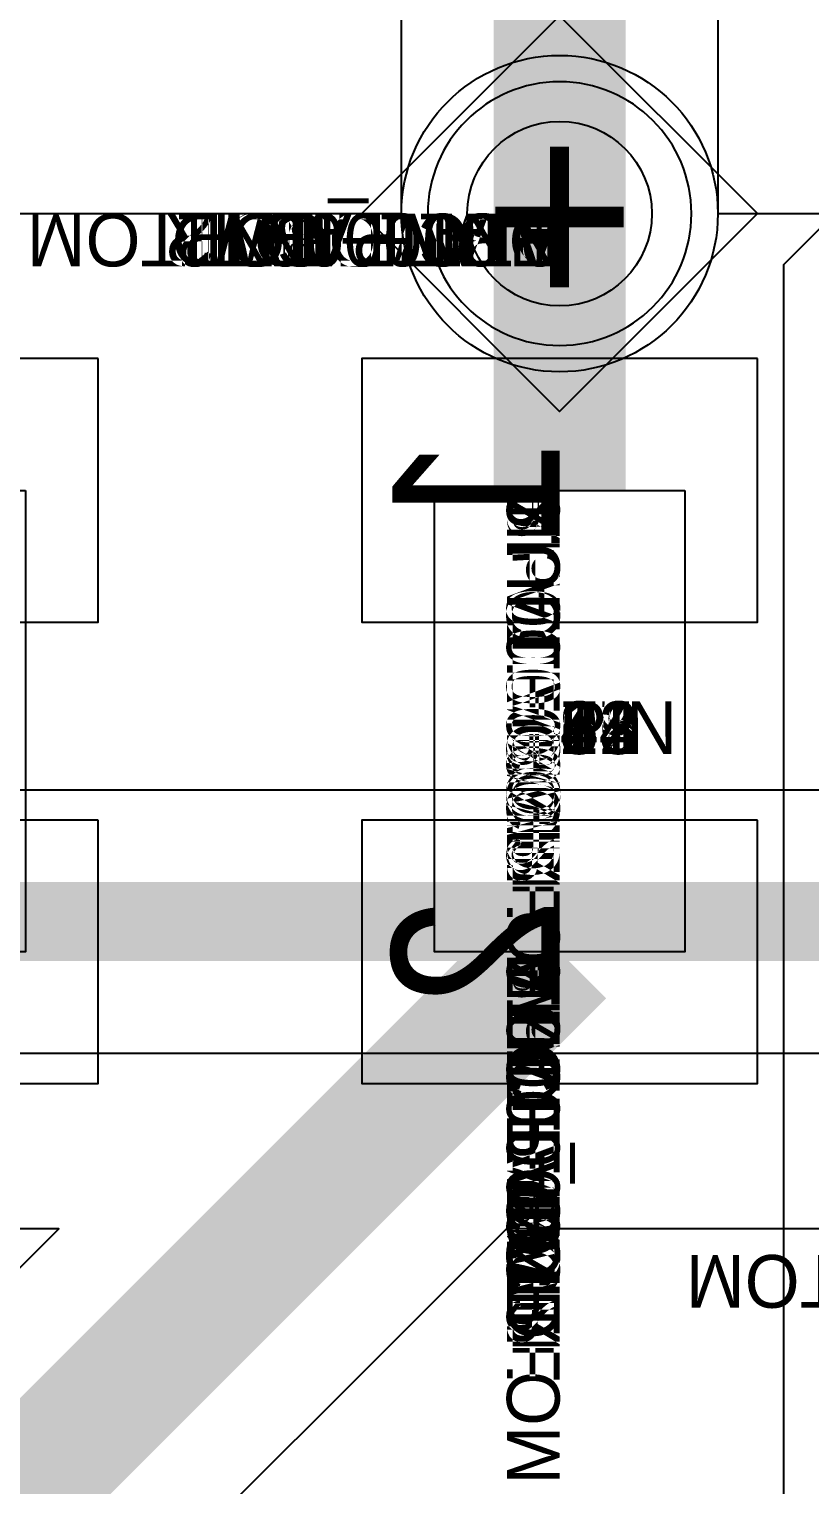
# Model space of a CAD drawing. Extents: x 0 to 323, y 0 to 320.
# Drawn here: x 121.5 to 124.46, y 187.83 to 193.36 of the extents above; entities that cross this region are included whole.
import ezdxf
from ezdxf.enums import TextEntityAlignment as Align

# ---------------------------------------------------------------- set-up
doc = ezdxf.new("R2010")
doc.units = 0
doc.header["$MEASUREMENT"] = 0
doc.layers.get('0').update_dxf_attribs({"linetype": 'CONTINUOUS'})
for name, color, linetype in [('CDN_FIGURES', 7, 'CONTINUOUS'), ('ETCH_BOTTOM', 7, 'CONTINUOUS'), ('ETCH_GND', 3, 'CONTINUOUS'), ('ETCH_INT1', 4, 'CONTINUOUS'), ('ETCH_INT2', 5, 'CONTINUOUS'), ('ETCH_PWR', 6, 'CONTINUOUS'), ('ETCH_TOP', 2, 'CONTINUOUS'), ('MANUFACTURING_NCLEGEND-1-6', 8, 'CONTINUOUS'), ('PACKAGE_GEOMETRY_ASSEMBLY_TOP', 11, 'CONTINUOUS'), ('PACKAGE_GEOMETRY_PIN_NUMBER', 9, 'CONTINUOUS')]:
    doc.layers.add(name, color=color, linetype=linetype)

# ---------------------------------------------------------------- blocks, each defined once
blk = doc.blocks.new('PAD_INFO')
for tag in ['SHAPE_TYPE', 'PAD_HEIGHT', 'PAD_LAYER', 'PAD_TYPE', 'PAD_WIDTH']:
    blk.add_attdef(tag, (0, 0), '', height=0.2)
at = {"flags": 2}
blk.add_attdef('CDN_TYPE', (0, 0), '', height=0.2, dxfattribs=at)
blk = doc.blocks.new('DRILL_INFO')
at = {"flags": 2}
blk.add_attdef('CDN_TYPE', (0, 0), '', height=0.2, dxfattribs=at)
for tag in ['FSHAPE', 'FCHAR', 'DRILL_HEIGHT', 'DIAMETER', 'PLATED', 'DRILL_WIDTH']:
    blk.add_attdef(tag, (0, 0), '', height=0.2)
blk = doc.blocks.new('VIA0700X0300')
at = {"layer": 'ETCH_BOTTOM'}
blk.add_circle((0, 0), 0.35, dxfattribs=at)
at = {"layer": 'ETCH_GND'}
blk.add_circle((0, 0), 0.35, dxfattribs=at)
at = {"layer": 'ETCH_INT1'}
blk.add_circle((0, 0), 0.35, dxfattribs=at)
at = {"layer": 'ETCH_INT2'}
blk.add_circle((0, 0), 0.35, dxfattribs=at)
at = {"layer": 'ETCH_PWR'}
blk.add_circle((0, 0), 0.35, dxfattribs=at)
at = {"layer": 'ETCH_TOP'}
blk.add_circle((0, 0), 0.35, dxfattribs=at)
ref = blk.add_blockref('PAD_INFO', (0, 0))
ref.add_attrib('PAD_LAYER', 'ETCH_TOP', (0, 0), dxfattribs={"height": 0.2})
ref.add_attrib('SHAPE_TYPE', 'NULL', (0, 0), dxfattribs={"height": 0.2})
ref.add_attrib('PAD_TYPE', 'ANTIPAD', (0, 0), dxfattribs={"height": 0.2})
ref.add_attrib('PAD_WIDTH', '0.000000', (0, 0), dxfattribs={"height": 0.2})
ref.add_attrib('PAD_HEIGHT', '0.000000', (0, 0), dxfattribs={"height": 0.2})
ref = blk.add_blockref('PAD_INFO', (0, 0))
ref.add_attrib('PAD_LAYER', 'ETCH_GND', (0, 0), dxfattribs={"height": 0.2})
ref.add_attrib('SHAPE_TYPE', 'NULL', (0, 0), dxfattribs={"height": 0.2})
ref.add_attrib('PAD_TYPE', 'ANTIPAD', (0, 0), dxfattribs={"height": 0.2})
ref.add_attrib('PAD_WIDTH', '0.000000', (0, 0), dxfattribs={"height": 0.2})
ref.add_attrib('PAD_HEIGHT', '0.000000', (0, 0), dxfattribs={"height": 0.2})
ref = blk.add_blockref('PAD_INFO', (0, 0))
ref.add_attrib('PAD_LAYER', 'ETCH_INT1', (0, 0), dxfattribs={"height": 0.2})
ref.add_attrib('SHAPE_TYPE', 'NULL', (0, 0), dxfattribs={"height": 0.2})
ref.add_attrib('PAD_TYPE', 'ANTIPAD', (0, 0), dxfattribs={"height": 0.2})
ref.add_attrib('PAD_WIDTH', '0.000000', (0, 0), dxfattribs={"height": 0.2})
ref.add_attrib('PAD_HEIGHT', '0.000000', (0, 0), dxfattribs={"height": 0.2})
ref = blk.add_blockref('PAD_INFO', (0, 0))
ref.add_attrib('PAD_LAYER', 'ETCH_INT2', (0, 0), dxfattribs={"height": 0.2})
ref.add_attrib('SHAPE_TYPE', 'NULL', (0, 0), dxfattribs={"height": 0.2})
ref.add_attrib('PAD_TYPE', 'ANTIPAD', (0, 0), dxfattribs={"height": 0.2})
ref.add_attrib('PAD_WIDTH', '0.000000', (0, 0), dxfattribs={"height": 0.2})
ref.add_attrib('PAD_HEIGHT', '0.000000', (0, 0), dxfattribs={"height": 0.2})
ref = blk.add_blockref('PAD_INFO', (0, 0))
ref.add_attrib('PAD_LAYER', 'ETCH_PWR', (0, 0), dxfattribs={"height": 0.2})
ref.add_attrib('SHAPE_TYPE', 'NULL', (0, 0), dxfattribs={"height": 0.2})
ref.add_attrib('PAD_TYPE', 'ANTIPAD', (0, 0), dxfattribs={"height": 0.2})
ref.add_attrib('PAD_WIDTH', '0.000000', (0, 0), dxfattribs={"height": 0.2})
ref.add_attrib('PAD_HEIGHT', '0.000000', (0, 0), dxfattribs={"height": 0.2})
ref = blk.add_blockref('PAD_INFO', (0, 0))
ref.add_attrib('PAD_LAYER', 'ETCH_BOTTOM', (0, 0), dxfattribs={"height": 0.2})
ref.add_attrib('SHAPE_TYPE', 'NULL', (0, 0), dxfattribs={"height": 0.2})
ref.add_attrib('PAD_TYPE', 'ANTIPAD', (0, 0), dxfattribs={"height": 0.2})
ref.add_attrib('PAD_WIDTH', '0.000000', (0, 0), dxfattribs={"height": 0.2})
ref.add_attrib('PAD_HEIGHT', '0.000000', (0, 0), dxfattribs={"height": 0.2})
ref = blk.add_blockref('PAD_INFO', (0, 0))
ref.add_attrib('PAD_LAYER', 'ETCH_TOP', (0, 0), dxfattribs={"height": 0.2})
ref.add_attrib('SHAPE_TYPE', 'NULL', (0, 0), dxfattribs={"height": 0.2})
ref.add_attrib('PAD_TYPE', 'THERMAL', (0, 0), dxfattribs={"height": 0.2})
ref.add_attrib('PAD_WIDTH', '0.000000', (0, 0), dxfattribs={"height": 0.2})
ref.add_attrib('PAD_HEIGHT', '0.000000', (0, 0), dxfattribs={"height": 0.2})
ref = blk.add_blockref('PAD_INFO', (0, 0))
ref.add_attrib('PAD_LAYER', 'ETCH_GND', (0, 0), dxfattribs={"height": 0.2})
ref.add_attrib('SHAPE_TYPE', 'NULL', (0, 0), dxfattribs={"height": 0.2})
ref.add_attrib('PAD_TYPE', 'THERMAL', (0, 0), dxfattribs={"height": 0.2})
ref.add_attrib('PAD_WIDTH', '0.000000', (0, 0), dxfattribs={"height": 0.2})
ref.add_attrib('PAD_HEIGHT', '0.000000', (0, 0), dxfattribs={"height": 0.2})
ref = blk.add_blockref('PAD_INFO', (0, 0))
ref.add_attrib('PAD_LAYER', 'ETCH_INT1', (0, 0), dxfattribs={"height": 0.2})
ref.add_attrib('SHAPE_TYPE', 'NULL', (0, 0), dxfattribs={"height": 0.2})
ref.add_attrib('PAD_TYPE', 'THERMAL', (0, 0), dxfattribs={"height": 0.2})
ref.add_attrib('PAD_WIDTH', '0.000000', (0, 0), dxfattribs={"height": 0.2})
ref.add_attrib('PAD_HEIGHT', '0.000000', (0, 0), dxfattribs={"height": 0.2})
ref = blk.add_blockref('PAD_INFO', (0, 0))
ref.add_attrib('PAD_LAYER', 'ETCH_INT2', (0, 0), dxfattribs={"height": 0.2})
ref.add_attrib('SHAPE_TYPE', 'NULL', (0, 0), dxfattribs={"height": 0.2})
ref.add_attrib('PAD_TYPE', 'THERMAL', (0, 0), dxfattribs={"height": 0.2})
ref.add_attrib('PAD_WIDTH', '0.000000', (0, 0), dxfattribs={"height": 0.2})
ref.add_attrib('PAD_HEIGHT', '0.000000', (0, 0), dxfattribs={"height": 0.2})
ref = blk.add_blockref('PAD_INFO', (0, 0))
ref.add_attrib('PAD_LAYER', 'ETCH_PWR', (0, 0), dxfattribs={"height": 0.2})
ref.add_attrib('SHAPE_TYPE', 'NULL', (0, 0), dxfattribs={"height": 0.2})
ref.add_attrib('PAD_TYPE', 'THERMAL', (0, 0), dxfattribs={"height": 0.2})
ref.add_attrib('PAD_WIDTH', '0.000000', (0, 0), dxfattribs={"height": 0.2})
ref.add_attrib('PAD_HEIGHT', '0.000000', (0, 0), dxfattribs={"height": 0.2})
ref = blk.add_blockref('PAD_INFO', (0, 0))
ref.add_attrib('PAD_LAYER', 'ETCH_BOTTOM', (0, 0), dxfattribs={"height": 0.2})
ref.add_attrib('SHAPE_TYPE', 'NULL', (0, 0), dxfattribs={"height": 0.2})
ref.add_attrib('PAD_TYPE', 'THERMAL', (0, 0), dxfattribs={"height": 0.2})
ref.add_attrib('PAD_WIDTH', '0.000000', (0, 0), dxfattribs={"height": 0.2})
ref.add_attrib('PAD_HEIGHT', '0.000000', (0, 0), dxfattribs={"height": 0.2})
ref = blk.add_blockref('PAD_INFO', (0, 0))
ref.add_attrib('PAD_LAYER', 'ETCH_TOP', (0, 0), dxfattribs={"height": 0.2})
ref.add_attrib('SHAPE_TYPE', 'CIRCLE', (0, 0), dxfattribs={"height": 0.2})
ref.add_attrib('PAD_TYPE', 'REGULAR', (0, 0), dxfattribs={"height": 0.2})
ref.add_attrib('PAD_WIDTH', '0.700000', (0, 0), dxfattribs={"height": 0.2})
ref.add_attrib('PAD_HEIGHT', '0.700000', (0, 0), dxfattribs={"height": 0.2})
ref = blk.add_blockref('PAD_INFO', (0, 0))
ref.add_attrib('PAD_LAYER', 'ETCH_GND', (0, 0), dxfattribs={"height": 0.2})
ref.add_attrib('SHAPE_TYPE', 'CIRCLE', (0, 0), dxfattribs={"height": 0.2})
ref.add_attrib('PAD_TYPE', 'REGULAR', (0, 0), dxfattribs={"height": 0.2})
ref.add_attrib('PAD_WIDTH', '0.700000', (0, 0), dxfattribs={"height": 0.2})
ref.add_attrib('PAD_HEIGHT', '0.700000', (0, 0), dxfattribs={"height": 0.2})
ref = blk.add_blockref('PAD_INFO', (0, 0))
ref.add_attrib('PAD_LAYER', 'ETCH_INT1', (0, 0), dxfattribs={"height": 0.2})
ref.add_attrib('SHAPE_TYPE', 'CIRCLE', (0, 0), dxfattribs={"height": 0.2})
ref.add_attrib('PAD_TYPE', 'REGULAR', (0, 0), dxfattribs={"height": 0.2})
ref.add_attrib('PAD_WIDTH', '0.700000', (0, 0), dxfattribs={"height": 0.2})
ref.add_attrib('PAD_HEIGHT', '0.700000', (0, 0), dxfattribs={"height": 0.2})
ref = blk.add_blockref('PAD_INFO', (0, 0))
ref.add_attrib('PAD_LAYER', 'ETCH_INT2', (0, 0), dxfattribs={"height": 0.2})
ref.add_attrib('SHAPE_TYPE', 'CIRCLE', (0, 0), dxfattribs={"height": 0.2})
ref.add_attrib('PAD_TYPE', 'REGULAR', (0, 0), dxfattribs={"height": 0.2})
ref.add_attrib('PAD_WIDTH', '0.700000', (0, 0), dxfattribs={"height": 0.2})
ref.add_attrib('PAD_HEIGHT', '0.700000', (0, 0), dxfattribs={"height": 0.2})
ref = blk.add_blockref('PAD_INFO', (0, 0))
ref.add_attrib('PAD_LAYER', 'ETCH_PWR', (0, 0), dxfattribs={"height": 0.2})
ref.add_attrib('SHAPE_TYPE', 'CIRCLE', (0, 0), dxfattribs={"height": 0.2})
ref.add_attrib('PAD_TYPE', 'REGULAR', (0, 0), dxfattribs={"height": 0.2})
ref.add_attrib('PAD_WIDTH', '0.700000', (0, 0), dxfattribs={"height": 0.2})
ref.add_attrib('PAD_HEIGHT', '0.700000', (0, 0), dxfattribs={"height": 0.2})
ref = blk.add_blockref('PAD_INFO', (0, 0))
ref.add_attrib('PAD_LAYER', 'ETCH_BOTTOM', (0, 0), dxfattribs={"height": 0.2})
ref.add_attrib('SHAPE_TYPE', 'CIRCLE', (0, 0), dxfattribs={"height": 0.2})
ref.add_attrib('PAD_TYPE', 'REGULAR', (0, 0), dxfattribs={"height": 0.2})
ref.add_attrib('PAD_WIDTH', '0.700000', (0, 0), dxfattribs={"height": 0.2})
ref.add_attrib('PAD_HEIGHT', '0.700000', (0, 0), dxfattribs={"height": 0.2})
ref = blk.add_blockref('DRILL_INFO', (0, 0))
ref.add_attrib('DIAMETER', '0.300000', (0, 0), dxfattribs={"height": 0.2})
ref.add_attrib('PLATED', 'PLATED', (0, 0), dxfattribs={"height": 0.2})
ref.add_attrib('FSHAPE', 'DIAMOND', (0, 0), dxfattribs={"height": 0.2})
ref.add_attrib('FCHAR', '+', (0, 0), dxfattribs={"height": 0.2})
ref.add_attrib('DRILL_WIDTH', '1.500000', (0, 0), dxfattribs={"height": 0.2})
ref.add_attrib('DRILL_HEIGHT', '1.500000', (0, 0), dxfattribs={"height": 0.2})
for tag in ['CDN_TYPE', 'PIN']:
    blk.add_attdef(tag, (0, 0), '', height=0.2)
at = {"flags": 2}
for tag in ['PSTKNAME', 'BBV']:
    blk.add_attdef(tag, (0, 0), '', height=0.2, dxfattribs=at)
blk = doc.blocks.new('FIGURE_DIAMOND')
at = {"layer": 'CDN_FIGURES'}
blk.add_lwpolyline([(-0.5, 0), (0, 0.5), (0.5, 0), (0, -0.5)], close=True, dxfattribs=at)
blk = doc.blocks.new('RC1000X1500TS')
at = {"layer": 'ETCH_TOP'}
blk.add_lwpolyline([(-0.5, -0.75), (-0.5, 0.75), (0.5, 0.75), (0.5, -0.75)], close=True, dxfattribs=at)
ref = blk.add_blockref('PAD_INFO', (0, 0))
ref.add_attrib('PAD_LAYER', 'ETCH_TOP', (0, 0), dxfattribs={"height": 0.2})
ref.add_attrib('SHAPE_TYPE', 'NULL', (0, 0), dxfattribs={"height": 0.2})
ref.add_attrib('PAD_TYPE', 'ANTIPAD', (0, 0), dxfattribs={"height": 0.2})
ref.add_attrib('PAD_WIDTH', '0.000000', (0, 0), dxfattribs={"height": 0.2})
ref.add_attrib('PAD_HEIGHT', '0.000000', (0, 0), dxfattribs={"height": 0.2})
ref = blk.add_blockref('PAD_INFO', (0, 0))
ref.add_attrib('PAD_LAYER', 'ETCH_GND', (0, 0), dxfattribs={"height": 0.2})
ref.add_attrib('SHAPE_TYPE', 'NULL', (0, 0), dxfattribs={"height": 0.2})
ref.add_attrib('PAD_TYPE', 'ANTIPAD', (0, 0), dxfattribs={"height": 0.2})
ref.add_attrib('PAD_WIDTH', '0.000000', (0, 0), dxfattribs={"height": 0.2})
ref.add_attrib('PAD_HEIGHT', '0.000000', (0, 0), dxfattribs={"height": 0.2})
ref = blk.add_blockref('PAD_INFO', (0, 0))
ref.add_attrib('PAD_LAYER', 'ETCH_INT1', (0, 0), dxfattribs={"height": 0.2})
ref.add_attrib('SHAPE_TYPE', 'NULL', (0, 0), dxfattribs={"height": 0.2})
ref.add_attrib('PAD_TYPE', 'ANTIPAD', (0, 0), dxfattribs={"height": 0.2})
ref.add_attrib('PAD_WIDTH', '0.000000', (0, 0), dxfattribs={"height": 0.2})
ref.add_attrib('PAD_HEIGHT', '0.000000', (0, 0), dxfattribs={"height": 0.2})
ref = blk.add_blockref('PAD_INFO', (0, 0))
ref.add_attrib('PAD_LAYER', 'ETCH_INT2', (0, 0), dxfattribs={"height": 0.2})
ref.add_attrib('SHAPE_TYPE', 'NULL', (0, 0), dxfattribs={"height": 0.2})
ref.add_attrib('PAD_TYPE', 'ANTIPAD', (0, 0), dxfattribs={"height": 0.2})
ref.add_attrib('PAD_WIDTH', '0.000000', (0, 0), dxfattribs={"height": 0.2})
ref.add_attrib('PAD_HEIGHT', '0.000000', (0, 0), dxfattribs={"height": 0.2})
ref = blk.add_blockref('PAD_INFO', (0, 0))
ref.add_attrib('PAD_LAYER', 'ETCH_PWR', (0, 0), dxfattribs={"height": 0.2})
ref.add_attrib('SHAPE_TYPE', 'NULL', (0, 0), dxfattribs={"height": 0.2})
ref.add_attrib('PAD_TYPE', 'ANTIPAD', (0, 0), dxfattribs={"height": 0.2})
ref.add_attrib('PAD_WIDTH', '0.000000', (0, 0), dxfattribs={"height": 0.2})
ref.add_attrib('PAD_HEIGHT', '0.000000', (0, 0), dxfattribs={"height": 0.2})
ref = blk.add_blockref('PAD_INFO', (0, 0))
ref.add_attrib('PAD_LAYER', 'ETCH_BOTTOM', (0, 0), dxfattribs={"height": 0.2})
ref.add_attrib('SHAPE_TYPE', 'NULL', (0, 0), dxfattribs={"height": 0.2})
ref.add_attrib('PAD_TYPE', 'ANTIPAD', (0, 0), dxfattribs={"height": 0.2})
ref.add_attrib('PAD_WIDTH', '0.000000', (0, 0), dxfattribs={"height": 0.2})
ref.add_attrib('PAD_HEIGHT', '0.000000', (0, 0), dxfattribs={"height": 0.2})
ref = blk.add_blockref('PAD_INFO', (0, 0))
ref.add_attrib('PAD_LAYER', 'ETCH_TOP', (0, 0), dxfattribs={"height": 0.2})
ref.add_attrib('SHAPE_TYPE', 'NULL', (0, 0), dxfattribs={"height": 0.2})
ref.add_attrib('PAD_TYPE', 'THERMAL', (0, 0), dxfattribs={"height": 0.2})
ref.add_attrib('PAD_WIDTH', '0.000000', (0, 0), dxfattribs={"height": 0.2})
ref.add_attrib('PAD_HEIGHT', '0.000000', (0, 0), dxfattribs={"height": 0.2})
ref = blk.add_blockref('PAD_INFO', (0, 0))
ref.add_attrib('PAD_LAYER', 'ETCH_GND', (0, 0), dxfattribs={"height": 0.2})
ref.add_attrib('SHAPE_TYPE', 'NULL', (0, 0), dxfattribs={"height": 0.2})
ref.add_attrib('PAD_TYPE', 'THERMAL', (0, 0), dxfattribs={"height": 0.2})
ref.add_attrib('PAD_WIDTH', '0.000000', (0, 0), dxfattribs={"height": 0.2})
ref.add_attrib('PAD_HEIGHT', '0.000000', (0, 0), dxfattribs={"height": 0.2})
ref = blk.add_blockref('PAD_INFO', (0, 0))
ref.add_attrib('PAD_LAYER', 'ETCH_INT1', (0, 0), dxfattribs={"height": 0.2})
ref.add_attrib('SHAPE_TYPE', 'NULL', (0, 0), dxfattribs={"height": 0.2})
ref.add_attrib('PAD_TYPE', 'THERMAL', (0, 0), dxfattribs={"height": 0.2})
ref.add_attrib('PAD_WIDTH', '0.000000', (0, 0), dxfattribs={"height": 0.2})
ref.add_attrib('PAD_HEIGHT', '0.000000', (0, 0), dxfattribs={"height": 0.2})
ref = blk.add_blockref('PAD_INFO', (0, 0))
ref.add_attrib('PAD_LAYER', 'ETCH_INT2', (0, 0), dxfattribs={"height": 0.2})
ref.add_attrib('SHAPE_TYPE', 'NULL', (0, 0), dxfattribs={"height": 0.2})
ref.add_attrib('PAD_TYPE', 'THERMAL', (0, 0), dxfattribs={"height": 0.2})
ref.add_attrib('PAD_WIDTH', '0.000000', (0, 0), dxfattribs={"height": 0.2})
ref.add_attrib('PAD_HEIGHT', '0.000000', (0, 0), dxfattribs={"height": 0.2})
ref = blk.add_blockref('PAD_INFO', (0, 0))
ref.add_attrib('PAD_LAYER', 'ETCH_PWR', (0, 0), dxfattribs={"height": 0.2})
ref.add_attrib('SHAPE_TYPE', 'NULL', (0, 0), dxfattribs={"height": 0.2})
ref.add_attrib('PAD_TYPE', 'THERMAL', (0, 0), dxfattribs={"height": 0.2})
ref.add_attrib('PAD_WIDTH', '0.000000', (0, 0), dxfattribs={"height": 0.2})
ref.add_attrib('PAD_HEIGHT', '0.000000', (0, 0), dxfattribs={"height": 0.2})
ref = blk.add_blockref('PAD_INFO', (0, 0))
ref.add_attrib('PAD_LAYER', 'ETCH_BOTTOM', (0, 0), dxfattribs={"height": 0.2})
ref.add_attrib('SHAPE_TYPE', 'NULL', (0, 0), dxfattribs={"height": 0.2})
ref.add_attrib('PAD_TYPE', 'THERMAL', (0, 0), dxfattribs={"height": 0.2})
ref.add_attrib('PAD_WIDTH', '0.000000', (0, 0), dxfattribs={"height": 0.2})
ref.add_attrib('PAD_HEIGHT', '0.000000', (0, 0), dxfattribs={"height": 0.2})
ref = blk.add_blockref('PAD_INFO', (0, 0))
ref.add_attrib('PAD_LAYER', 'ETCH_GND', (0, 0), dxfattribs={"height": 0.2})
ref.add_attrib('SHAPE_TYPE', 'NULL', (0, 0), dxfattribs={"height": 0.2})
ref.add_attrib('PAD_TYPE', 'REGULAR', (0, 0), dxfattribs={"height": 0.2})
ref.add_attrib('PAD_WIDTH', '0.000000', (0, 0), dxfattribs={"height": 0.2})
ref.add_attrib('PAD_HEIGHT', '0.000000', (0, 0), dxfattribs={"height": 0.2})
ref = blk.add_blockref('PAD_INFO', (0, 0))
ref.add_attrib('PAD_LAYER', 'ETCH_INT1', (0, 0), dxfattribs={"height": 0.2})
ref.add_attrib('SHAPE_TYPE', 'NULL', (0, 0), dxfattribs={"height": 0.2})
ref.add_attrib('PAD_TYPE', 'REGULAR', (0, 0), dxfattribs={"height": 0.2})
ref.add_attrib('PAD_WIDTH', '0.000000', (0, 0), dxfattribs={"height": 0.2})
ref.add_attrib('PAD_HEIGHT', '0.000000', (0, 0), dxfattribs={"height": 0.2})
ref = blk.add_blockref('PAD_INFO', (0, 0))
ref.add_attrib('PAD_LAYER', 'ETCH_INT2', (0, 0), dxfattribs={"height": 0.2})
ref.add_attrib('SHAPE_TYPE', 'NULL', (0, 0), dxfattribs={"height": 0.2})
ref.add_attrib('PAD_TYPE', 'REGULAR', (0, 0), dxfattribs={"height": 0.2})
ref.add_attrib('PAD_WIDTH', '0.000000', (0, 0), dxfattribs={"height": 0.2})
ref.add_attrib('PAD_HEIGHT', '0.000000', (0, 0), dxfattribs={"height": 0.2})
ref = blk.add_blockref('PAD_INFO', (0, 0))
ref.add_attrib('PAD_LAYER', 'ETCH_PWR', (0, 0), dxfattribs={"height": 0.2})
ref.add_attrib('SHAPE_TYPE', 'NULL', (0, 0), dxfattribs={"height": 0.2})
ref.add_attrib('PAD_TYPE', 'REGULAR', (0, 0), dxfattribs={"height": 0.2})
ref.add_attrib('PAD_WIDTH', '0.000000', (0, 0), dxfattribs={"height": 0.2})
ref.add_attrib('PAD_HEIGHT', '0.000000', (0, 0), dxfattribs={"height": 0.2})
ref = blk.add_blockref('PAD_INFO', (0, 0))
ref.add_attrib('PAD_LAYER', 'ETCH_BOTTOM', (0, 0), dxfattribs={"height": 0.2})
ref.add_attrib('SHAPE_TYPE', 'NULL', (0, 0), dxfattribs={"height": 0.2})
ref.add_attrib('PAD_TYPE', 'REGULAR', (0, 0), dxfattribs={"height": 0.2})
ref.add_attrib('PAD_WIDTH', '0.000000', (0, 0), dxfattribs={"height": 0.2})
ref.add_attrib('PAD_HEIGHT', '0.000000', (0, 0), dxfattribs={"height": 0.2})
ref = blk.add_blockref('DRILL_INFO', (0, 0))
ref.add_attrib('DIAMETER', '0.000000', (0, 0), dxfattribs={"height": 0.2})
ref.add_attrib('PLATED', 'PLATED', (0, 0), dxfattribs={"height": 0.2})
ref.add_attrib('FSHAPE', 'NULL', (0, 0), dxfattribs={"height": 0.2})
ref.add_attrib('DRILL_WIDTH', '0.000000', (0, 0), dxfattribs={"height": 0.2})
ref.add_attrib('DRILL_HEIGHT', '0.000000', (0, 0), dxfattribs={"height": 0.2})
ref = blk.add_blockref('PAD_INFO', (0, 0))
ref.add_attrib('PAD_LAYER', 'ETCH_TOP', (0, 0), dxfattribs={"height": 0.2})
ref.add_attrib('SHAPE_TYPE', 'RECTANGLE', (0, 0), dxfattribs={"height": 0.2})
ref.add_attrib('PAD_TYPE', 'REGULAR', (0, 0), dxfattribs={"height": 0.2})
ref.add_attrib('PAD_WIDTH', '1.000000', (0, 0), dxfattribs={"height": 0.2})
ref.add_attrib('PAD_HEIGHT', '1.500000', (0, 0), dxfattribs={"height": 0.2})
for tag in ['CDN_TYPE', 'PIN']:
    blk.add_attdef(tag, (0, 0), '', height=0.2)
at = {"flags": 2}
for tag in ['PSTKNAME', 'BBV']:
    blk.add_attdef(tag, (0, 0), '', height=0.2, dxfattribs=at)
blk = doc.blocks.new('F56')
at = {"layer": 'PACKAGE_GEOMETRY_ASSEMBLY_TOP'}
blk.add_lwpolyline([(0, -0.475), (1.75, -0.475), (1.75, 0.475), (0, 0.475)], close=True, dxfattribs=at)
at = {"layer": 'ETCH_TOP'}
ref = blk.add_blockref('RC1000X1500TS', (0, 0), dxfattribs=at)
ref.add_attrib('CDN_TYPE', 'PIN', (0, 0), dxfattribs={"height": 0.2})
ref.add_attrib('PIN', '1', (0, 0), dxfattribs={"height": 0.2})
ref = blk.add_blockref('RC1000X1500TS', (1.75, 0), dxfattribs=at)
ref.add_attrib('CDN_TYPE', 'PIN', (0, 0), dxfattribs={"height": 0.2})
ref.add_attrib('PIN', '2', (0, 0), dxfattribs={"height": 0.2})
at = {"flags": 2}
for tag in ['SYMBOL_TYPE', 'CDN_TYPE', 'REFDES']:
    blk.add_attdef(tag, (0, 0), '', height=0.2, dxfattribs=at)
blk = doc.blocks.new('RC1250X0760TS')
at = {"layer": 'ETCH_TOP'}
blk.add_lwpolyline([(-0.625, -0.38), (-0.625, 0.38), (0.625, 0.38), (0.625, -0.38)], close=True, dxfattribs=at)
ref = blk.add_blockref('PAD_INFO', (0, 0))
ref.add_attrib('PAD_LAYER', 'ETCH_TOP', (0, 0), dxfattribs={"height": 0.2})
ref.add_attrib('SHAPE_TYPE', 'NULL', (0, 0), dxfattribs={"height": 0.2})
ref.add_attrib('PAD_TYPE', 'ANTIPAD', (0, 0), dxfattribs={"height": 0.2})
ref.add_attrib('PAD_WIDTH', '0.000000', (0, 0), dxfattribs={"height": 0.2})
ref.add_attrib('PAD_HEIGHT', '0.000000', (0, 0), dxfattribs={"height": 0.2})
ref = blk.add_blockref('PAD_INFO', (0, 0))
ref.add_attrib('PAD_LAYER', 'ETCH_GND', (0, 0), dxfattribs={"height": 0.2})
ref.add_attrib('SHAPE_TYPE', 'NULL', (0, 0), dxfattribs={"height": 0.2})
ref.add_attrib('PAD_TYPE', 'ANTIPAD', (0, 0), dxfattribs={"height": 0.2})
ref.add_attrib('PAD_WIDTH', '0.000000', (0, 0), dxfattribs={"height": 0.2})
ref.add_attrib('PAD_HEIGHT', '0.000000', (0, 0), dxfattribs={"height": 0.2})
ref = blk.add_blockref('PAD_INFO', (0, 0))
ref.add_attrib('PAD_LAYER', 'ETCH_INT1', (0, 0), dxfattribs={"height": 0.2})
ref.add_attrib('SHAPE_TYPE', 'NULL', (0, 0), dxfattribs={"height": 0.2})
ref.add_attrib('PAD_TYPE', 'ANTIPAD', (0, 0), dxfattribs={"height": 0.2})
ref.add_attrib('PAD_WIDTH', '0.000000', (0, 0), dxfattribs={"height": 0.2})
ref.add_attrib('PAD_HEIGHT', '0.000000', (0, 0), dxfattribs={"height": 0.2})
ref = blk.add_blockref('PAD_INFO', (0, 0))
ref.add_attrib('PAD_LAYER', 'ETCH_INT2', (0, 0), dxfattribs={"height": 0.2})
ref.add_attrib('SHAPE_TYPE', 'NULL', (0, 0), dxfattribs={"height": 0.2})
ref.add_attrib('PAD_TYPE', 'ANTIPAD', (0, 0), dxfattribs={"height": 0.2})
ref.add_attrib('PAD_WIDTH', '0.000000', (0, 0), dxfattribs={"height": 0.2})
ref.add_attrib('PAD_HEIGHT', '0.000000', (0, 0), dxfattribs={"height": 0.2})
ref = blk.add_blockref('PAD_INFO', (0, 0))
ref.add_attrib('PAD_LAYER', 'ETCH_PWR', (0, 0), dxfattribs={"height": 0.2})
ref.add_attrib('SHAPE_TYPE', 'NULL', (0, 0), dxfattribs={"height": 0.2})
ref.add_attrib('PAD_TYPE', 'ANTIPAD', (0, 0), dxfattribs={"height": 0.2})
ref.add_attrib('PAD_WIDTH', '0.000000', (0, 0), dxfattribs={"height": 0.2})
ref.add_attrib('PAD_HEIGHT', '0.000000', (0, 0), dxfattribs={"height": 0.2})
ref = blk.add_blockref('PAD_INFO', (0, 0))
ref.add_attrib('PAD_LAYER', 'ETCH_BOTTOM', (0, 0), dxfattribs={"height": 0.2})
ref.add_attrib('SHAPE_TYPE', 'NULL', (0, 0), dxfattribs={"height": 0.2})
ref.add_attrib('PAD_TYPE', 'ANTIPAD', (0, 0), dxfattribs={"height": 0.2})
ref.add_attrib('PAD_WIDTH', '0.000000', (0, 0), dxfattribs={"height": 0.2})
ref.add_attrib('PAD_HEIGHT', '0.000000', (0, 0), dxfattribs={"height": 0.2})
ref = blk.add_blockref('PAD_INFO', (0, 0))
ref.add_attrib('PAD_LAYER', 'ETCH_TOP', (0, 0), dxfattribs={"height": 0.2})
ref.add_attrib('SHAPE_TYPE', 'NULL', (0, 0), dxfattribs={"height": 0.2})
ref.add_attrib('PAD_TYPE', 'THERMAL', (0, 0), dxfattribs={"height": 0.2})
ref.add_attrib('PAD_WIDTH', '0.000000', (0, 0), dxfattribs={"height": 0.2})
ref.add_attrib('PAD_HEIGHT', '0.000000', (0, 0), dxfattribs={"height": 0.2})
ref = blk.add_blockref('PAD_INFO', (0, 0))
ref.add_attrib('PAD_LAYER', 'ETCH_GND', (0, 0), dxfattribs={"height": 0.2})
ref.add_attrib('SHAPE_TYPE', 'NULL', (0, 0), dxfattribs={"height": 0.2})
ref.add_attrib('PAD_TYPE', 'THERMAL', (0, 0), dxfattribs={"height": 0.2})
ref.add_attrib('PAD_WIDTH', '0.000000', (0, 0), dxfattribs={"height": 0.2})
ref.add_attrib('PAD_HEIGHT', '0.000000', (0, 0), dxfattribs={"height": 0.2})
ref = blk.add_blockref('PAD_INFO', (0, 0))
ref.add_attrib('PAD_LAYER', 'ETCH_INT1', (0, 0), dxfattribs={"height": 0.2})
ref.add_attrib('SHAPE_TYPE', 'NULL', (0, 0), dxfattribs={"height": 0.2})
ref.add_attrib('PAD_TYPE', 'THERMAL', (0, 0), dxfattribs={"height": 0.2})
ref.add_attrib('PAD_WIDTH', '0.000000', (0, 0), dxfattribs={"height": 0.2})
ref.add_attrib('PAD_HEIGHT', '0.000000', (0, 0), dxfattribs={"height": 0.2})
ref = blk.add_blockref('PAD_INFO', (0, 0))
ref.add_attrib('PAD_LAYER', 'ETCH_INT2', (0, 0), dxfattribs={"height": 0.2})
ref.add_attrib('SHAPE_TYPE', 'NULL', (0, 0), dxfattribs={"height": 0.2})
ref.add_attrib('PAD_TYPE', 'THERMAL', (0, 0), dxfattribs={"height": 0.2})
ref.add_attrib('PAD_WIDTH', '0.000000', (0, 0), dxfattribs={"height": 0.2})
ref.add_attrib('PAD_HEIGHT', '0.000000', (0, 0), dxfattribs={"height": 0.2})
ref = blk.add_blockref('PAD_INFO', (0, 0))
ref.add_attrib('PAD_LAYER', 'ETCH_PWR', (0, 0), dxfattribs={"height": 0.2})
ref.add_attrib('SHAPE_TYPE', 'NULL', (0, 0), dxfattribs={"height": 0.2})
ref.add_attrib('PAD_TYPE', 'THERMAL', (0, 0), dxfattribs={"height": 0.2})
ref.add_attrib('PAD_WIDTH', '0.000000', (0, 0), dxfattribs={"height": 0.2})
ref.add_attrib('PAD_HEIGHT', '0.000000', (0, 0), dxfattribs={"height": 0.2})
ref = blk.add_blockref('PAD_INFO', (0, 0))
ref.add_attrib('PAD_LAYER', 'ETCH_BOTTOM', (0, 0), dxfattribs={"height": 0.2})
ref.add_attrib('SHAPE_TYPE', 'NULL', (0, 0), dxfattribs={"height": 0.2})
ref.add_attrib('PAD_TYPE', 'THERMAL', (0, 0), dxfattribs={"height": 0.2})
ref.add_attrib('PAD_WIDTH', '0.000000', (0, 0), dxfattribs={"height": 0.2})
ref.add_attrib('PAD_HEIGHT', '0.000000', (0, 0), dxfattribs={"height": 0.2})
ref = blk.add_blockref('PAD_INFO', (0, 0))
ref.add_attrib('PAD_LAYER', 'ETCH_TOP', (0, 0), dxfattribs={"height": 0.2})
ref.add_attrib('SHAPE_TYPE', 'RECTANGLE', (0, 0), dxfattribs={"height": 0.2})
ref.add_attrib('PAD_TYPE', 'REGULAR', (0, 0), dxfattribs={"height": 0.2})
ref.add_attrib('PAD_WIDTH', '1.250000', (0, 0), dxfattribs={"height": 0.2})
ref.add_attrib('PAD_HEIGHT', '0.760000', (0, 0), dxfattribs={"height": 0.2})
ref = blk.add_blockref('PAD_INFO', (0, 0))
ref.add_attrib('PAD_LAYER', 'ETCH_GND', (0, 0), dxfattribs={"height": 0.2})
ref.add_attrib('SHAPE_TYPE', 'NULL', (0, 0), dxfattribs={"height": 0.2})
ref.add_attrib('PAD_TYPE', 'REGULAR', (0, 0), dxfattribs={"height": 0.2})
ref.add_attrib('PAD_WIDTH', '0.000000', (0, 0), dxfattribs={"height": 0.2})
ref.add_attrib('PAD_HEIGHT', '0.000000', (0, 0), dxfattribs={"height": 0.2})
ref = blk.add_blockref('PAD_INFO', (0, 0))
ref.add_attrib('PAD_LAYER', 'ETCH_INT1', (0, 0), dxfattribs={"height": 0.2})
ref.add_attrib('SHAPE_TYPE', 'NULL', (0, 0), dxfattribs={"height": 0.2})
ref.add_attrib('PAD_TYPE', 'REGULAR', (0, 0), dxfattribs={"height": 0.2})
ref.add_attrib('PAD_WIDTH', '0.000000', (0, 0), dxfattribs={"height": 0.2})
ref.add_attrib('PAD_HEIGHT', '0.000000', (0, 0), dxfattribs={"height": 0.2})
ref = blk.add_blockref('PAD_INFO', (0, 0))
ref.add_attrib('PAD_LAYER', 'ETCH_INT2', (0, 0), dxfattribs={"height": 0.2})
ref.add_attrib('SHAPE_TYPE', 'NULL', (0, 0), dxfattribs={"height": 0.2})
ref.add_attrib('PAD_TYPE', 'REGULAR', (0, 0), dxfattribs={"height": 0.2})
ref.add_attrib('PAD_WIDTH', '0.000000', (0, 0), dxfattribs={"height": 0.2})
ref.add_attrib('PAD_HEIGHT', '0.000000', (0, 0), dxfattribs={"height": 0.2})
ref = blk.add_blockref('PAD_INFO', (0, 0))
ref.add_attrib('PAD_LAYER', 'ETCH_PWR', (0, 0), dxfattribs={"height": 0.2})
ref.add_attrib('SHAPE_TYPE', 'NULL', (0, 0), dxfattribs={"height": 0.2})
ref.add_attrib('PAD_TYPE', 'REGULAR', (0, 0), dxfattribs={"height": 0.2})
ref.add_attrib('PAD_WIDTH', '0.000000', (0, 0), dxfattribs={"height": 0.2})
ref.add_attrib('PAD_HEIGHT', '0.000000', (0, 0), dxfattribs={"height": 0.2})
ref = blk.add_blockref('PAD_INFO', (0, 0))
ref.add_attrib('PAD_LAYER', 'ETCH_BOTTOM', (0, 0), dxfattribs={"height": 0.2})
ref.add_attrib('SHAPE_TYPE', 'NULL', (0, 0), dxfattribs={"height": 0.2})
ref.add_attrib('PAD_TYPE', 'REGULAR', (0, 0), dxfattribs={"height": 0.2})
ref.add_attrib('PAD_WIDTH', '0.000000', (0, 0), dxfattribs={"height": 0.2})
ref.add_attrib('PAD_HEIGHT', '0.000000', (0, 0), dxfattribs={"height": 0.2})
ref = blk.add_blockref('DRILL_INFO', (0, 0))
ref.add_attrib('DIAMETER', '0.000000', (0, 0), dxfattribs={"height": 0.2})
ref.add_attrib('PLATED', 'PLATED', (0, 0), dxfattribs={"height": 0.2})
ref.add_attrib('FSHAPE', 'NULL', (0, 0), dxfattribs={"height": 0.2})
ref.add_attrib('DRILL_WIDTH', '0.000000', (0, 0), dxfattribs={"height": 0.2})
ref.add_attrib('DRILL_HEIGHT', '0.000000', (0, 0), dxfattribs={"height": 0.2})
for tag in ['CDN_TYPE', 'PIN']:
    blk.add_attdef(tag, (0, 0), '', height=0.2)
at = {"flags": 2}
for tag in ['PSTKNAME', 'BBV']:
    blk.add_attdef(tag, (0, 0), '', height=0.2, dxfattribs=at)
blk = doc.blocks.new('SO-24W')
at = {"layer": 'ETCH_TOP'}
ref = blk.add_blockref('RC1250X0760TS', (-4.75, 6.985), dxfattribs=at)
ref.add_attrib('CDN_TYPE', 'PIN', (0, 0), dxfattribs={"height": 0.2})
ref.add_attrib('PIN', '1', (0, 0), dxfattribs={"height": 0.2})
ref = blk.add_blockref('RC1250X0760TS', (4.75, 6.985), dxfattribs=at)
ref.add_attrib('CDN_TYPE', 'PIN', (0, 0), dxfattribs={"height": 0.2})
ref.add_attrib('PIN', '24', (0, 0), dxfattribs={"height": 0.2})
ref = blk.add_blockref('RC1250X0760TS', (-4.75, 5.715), dxfattribs=at)
ref.add_attrib('CDN_TYPE', 'PIN', (0, 0), dxfattribs={"height": 0.2})
ref.add_attrib('PIN', '2', (0, 0), dxfattribs={"height": 0.2})
ref = blk.add_blockref('RC1250X0760TS', (4.75, 5.715), dxfattribs=at)
ref.add_attrib('CDN_TYPE', 'PIN', (0, 0), dxfattribs={"height": 0.2})
ref.add_attrib('PIN', '23', (0, 0), dxfattribs={"height": 0.2})
ref = blk.add_blockref('RC1250X0760TS', (-4.75, 4.445), dxfattribs=at)
ref.add_attrib('CDN_TYPE', 'PIN', (0, 0), dxfattribs={"height": 0.2})
ref.add_attrib('PIN', '3', (0, 0), dxfattribs={"height": 0.2})
ref = blk.add_blockref('RC1250X0760TS', (4.75, 4.445), dxfattribs=at)
ref.add_attrib('CDN_TYPE', 'PIN', (0, 0), dxfattribs={"height": 0.2})
ref.add_attrib('PIN', '22', (0, 0), dxfattribs={"height": 0.2})
ref = blk.add_blockref('RC1250X0760TS', (-4.75, 3.175), dxfattribs=at)
ref.add_attrib('CDN_TYPE', 'PIN', (0, 0), dxfattribs={"height": 0.2})
ref.add_attrib('PIN', '4', (0, 0), dxfattribs={"height": 0.2})
ref = blk.add_blockref('RC1250X0760TS', (4.75, 3.175), dxfattribs=at)
ref.add_attrib('CDN_TYPE', 'PIN', (0, 0), dxfattribs={"height": 0.2})
ref.add_attrib('PIN', '21', (0, 0), dxfattribs={"height": 0.2})
ref = blk.add_blockref('RC1250X0760TS', (-4.75, 1.905), dxfattribs=at)
ref.add_attrib('CDN_TYPE', 'PIN', (0, 0), dxfattribs={"height": 0.2})
ref.add_attrib('PIN', '5', (0, 0), dxfattribs={"height": 0.2})
ref = blk.add_blockref('RC1250X0760TS', (4.75, 1.905), dxfattribs=at)
ref.add_attrib('CDN_TYPE', 'PIN', (0, 0), dxfattribs={"height": 0.2})
ref.add_attrib('PIN', '20', (0, 0), dxfattribs={"height": 0.2})
ref = blk.add_blockref('RC1250X0760TS', (-4.75, 0.635), dxfattribs=at)
ref.add_attrib('CDN_TYPE', 'PIN', (0, 0), dxfattribs={"height": 0.2})
ref.add_attrib('PIN', '6', (0, 0), dxfattribs={"height": 0.2})
ref = blk.add_blockref('RC1250X0760TS', (4.75, 0.635), dxfattribs=at)
ref.add_attrib('CDN_TYPE', 'PIN', (0, 0), dxfattribs={"height": 0.2})
ref.add_attrib('PIN', '19', (0, 0), dxfattribs={"height": 0.2})
ref = blk.add_blockref('RC1250X0760TS', (-4.75, -6.985), dxfattribs=at)
ref.add_attrib('CDN_TYPE', 'PIN', (0, 0), dxfattribs={"height": 0.2})
ref.add_attrib('PIN', '12', (0, 0), dxfattribs={"height": 0.2})
ref = blk.add_blockref('RC1250X0760TS', (-4.75, -4.445), dxfattribs=at)
ref.add_attrib('CDN_TYPE', 'PIN', (0, 0), dxfattribs={"height": 0.2})
ref.add_attrib('PIN', '10', (0, 0), dxfattribs={"height": 0.2})
ref = blk.add_blockref('RC1250X0760TS', (-4.75, -3.175), dxfattribs=at)
ref.add_attrib('CDN_TYPE', 'PIN', (0, 0), dxfattribs={"height": 0.2})
ref.add_attrib('PIN', '9', (0, 0), dxfattribs={"height": 0.2})
ref = blk.add_blockref('RC1250X0760TS', (-4.75, -1.905), dxfattribs=at)
ref.add_attrib('CDN_TYPE', 'PIN', (0, 0), dxfattribs={"height": 0.2})
ref.add_attrib('PIN', '8', (0, 0), dxfattribs={"height": 0.2})
ref = blk.add_blockref('RC1250X0760TS', (-4.75, -5.715), dxfattribs=at)
ref.add_attrib('CDN_TYPE', 'PIN', (0, 0), dxfattribs={"height": 0.2})
ref.add_attrib('PIN', '11', (0, 0), dxfattribs={"height": 0.2})
ref = blk.add_blockref('RC1250X0760TS', (-4.75, -0.635), dxfattribs=at)
ref.add_attrib('CDN_TYPE', 'PIN', (0, 0), dxfattribs={"height": 0.2})
ref.add_attrib('PIN', '7', (0, 0), dxfattribs={"height": 0.2})
ref = blk.add_blockref('RC1250X0760TS', (4.75, -0.635), dxfattribs=at)
ref.add_attrib('CDN_TYPE', 'PIN', (0, 0), dxfattribs={"height": 0.2})
ref.add_attrib('PIN', '18', (0, 0), dxfattribs={"height": 0.2})
ref = blk.add_blockref('RC1250X0760TS', (4.75, -3.175), dxfattribs=at)
ref.add_attrib('CDN_TYPE', 'PIN', (0, 0), dxfattribs={"height": 0.2})
ref.add_attrib('PIN', '16', (0, 0), dxfattribs={"height": 0.2})
ref = blk.add_blockref('RC1250X0760TS', (4.75, -6.985), dxfattribs=at)
ref.add_attrib('CDN_TYPE', 'PIN', (0, 0), dxfattribs={"height": 0.2})
ref.add_attrib('PIN', '13', (0, 0), dxfattribs={"height": 0.2})
ref = blk.add_blockref('RC1250X0760TS', (4.75, -1.905), dxfattribs=at)
ref.add_attrib('CDN_TYPE', 'PIN', (0, 0), dxfattribs={"height": 0.2})
ref.add_attrib('PIN', '17', (0, 0), dxfattribs={"height": 0.2})
ref = blk.add_blockref('RC1250X0760TS', (4.75, -4.445), dxfattribs=at)
ref.add_attrib('CDN_TYPE', 'PIN', (0, 0), dxfattribs={"height": 0.2})
ref.add_attrib('PIN', '15', (0, 0), dxfattribs={"height": 0.2})
ref = blk.add_blockref('RC1250X0760TS', (4.75, -5.715), dxfattribs=at)
ref.add_attrib('CDN_TYPE', 'PIN', (0, 0), dxfattribs={"height": 0.2})
ref.add_attrib('PIN', '14', (0, 0), dxfattribs={"height": 0.2})
at = {"flags": 2}
for tag in ['SYMBOL_TYPE', 'CDN_TYPE', 'REFDES']:
    blk.add_attdef(tag, (0, 0), '', height=0.2, dxfattribs=at)

msp = doc.modelspace()

# ---------------------------------------------------------------- linework, layer by layer
at = {"layer": 'ETCH_BOTTOM'}
for points, format in [([(119.7125, 192.6556), (122.9125, 192.6556, -1), (124.1127, 192.6556), (124.8127, 192.6556), (124.8127, 192.4056), (127.3127, 192.4056), (127.3127, 191.8396, -0.943127), (127.3127, 190.6414), (127.3127, 188.5554), (126.5418, 188.5554, -0.755811), (125.4834, 188.5554), (124.7125, 188.5554), (124.7125, 188.8054), (123.3112, 188.8054), (121.7112, 187.2054), (120.2599, 187.2054)], "xyb"), ([(123.5126, 191.6055, 0.5, 0.5, 0), (123.5126, 192.6555, 0.5, 0.5, 0)], "xyseb"), ([(123.5126, 189.8555, 0.5, 0.5, 0), (121.4626, 187.8055, 0.5, 0.5, 0), (120.0113, 187.8055, 0.5, 0.5, 0), (119.0626, 186.8568, 0.5, 0.5, 0), (119.0626, 184.5055, 0.5, 0.5, 0), (119.8276, 183.7405, 0.5, 0.5, 0), (119.8276, 183.6205, 0.5, 0.5, 0)], "xyseb")]:
    msp.add_lwpolyline(points, format=format, dxfattribs=at)
msp.add_lwpolyline([(121.214, 188.4056), (121.6138, 188.8054), (119.7125, 188.8054)], dxfattribs=at)
at = {"layer": 'ETCH_GND'}
msp.add_lwpolyline([(124.0127, 192.6555, 1), (123.0125, 192.6555, 1)], format="xyb", close=True, dxfattribs=at)
at = {"layer": 'ETCH_INT1'}
for points in [[(124.0127, 192.6555, 1), (123.0125, 192.6555, 1)], [(120.3854, 189.8604, -1.143259), (119.4561, 190.2054), (119.3697, 190.2054), (119.1197, 189.9554), (110.7626, 189.9554, -1), (110.7626, 190.9556), (117.4366, 190.9556, -1.909949), (118.2586, 190.9556), (118.7055, 190.9556), (118.9555, 191.2056), (119.6123, 191.2056, -2.997003), (120.2129, 191.2056), (120.4547, 191.2056), (121.1897, 190.4706), (129.5776, 190.4706, -1), (129.5776, 189.4704), (120.7755, 189.4704)]]:
    msp.add_lwpolyline(points, format="xyb", close=True, dxfattribs=at)
msp.add_lwpolyline([(110.7626, 190.4555, 0.3, 0.3, 0), (118.9126, 190.4555, 0.3, 0.3, 0), (119.1626, 190.7055, 0.3, 0.3, 0), (120.2476, 190.7055, 0.3, 0.3, 0), (120.9826, 189.9705, 0.3, 0.3, 0), (129.5776, 189.9705, 0.3, 0.3, 0)], format="xyseb", dxfattribs=at)
at = {"layer": 'ETCH_INT2'}
msp.add_lwpolyline([(78.7862, 176.3056), (85.789, 176.3056), (85.989, 176.1056), (94.3124, 176.1056, -1.999001), (95.1128, 176.1056), (102.0985, 176.1056, -70.921901), (102.1267, 176.1056), (105.3962, 176.1056), (105.6412, 176.3506), (114.0198, 176.3506), (118.2033, 180.5341, -1.245787), (118.8315, 181.2817), (123.5123, 185.9625, -2.134891), (124.0556, 186.5058), (124.3625, 186.8126), (124.3625, 192.4626), (126.8584, 194.9586, -1.245787), (127.606, 195.5868), (142.8125, 210.7933)], format="xyb", dxfattribs=at)
msp.add_lwpolyline([(124.0127, 192.6555, 1), (123.0125, 192.6555, 1)], format="xyb", close=True, dxfattribs=at)
at = {"layer": 'ETCH_PWR'}
msp.add_lwpolyline([(124.0127, 192.6555, 1), (123.0125, 192.6555, 1)], format="xyb", close=True, dxfattribs=at)
at = {"layer": 'ETCH_TOP'}
for points, format in [([(129.7627, 179.9554), (125.9125, 179.9554), (125.9125, 181.7569), (125.5125, 182.1569), (125.5125, 184.1041), (126.7383, 185.3298, -0.166495), (127.0875, 185.5009), (127.0875, 190.6713, -0.720319), (127.0875, 191.8097), (127.0875, 194.7601, -0.578872), (126.6862, 195.7204), (125.8762, 195.7204), (124.1127, 193.9569), (124.1127, 192.6555, -1), (122.9125, 192.6555), (122.9125, 194.4541), (125.379, 196.9206), (127.0875, 196.9206), (127.0875, 197.0006, -0.830627), (127.0875, 198.1804), (127.0875, 198.5206), (127.666, 198.5206, -0.896817), (128.8592, 198.5206)], "xyb"), ([(128.2626, 196.3205, 0.5, 0.5, 0), (125.6276, 196.3205, 0.5, 0.5, 0), (123.5126, 194.2055, 0.5, 0.5, 0), (123.5126, 192.6555, 0.5, 0.5, 0)], "xyseb")]:
    msp.add_lwpolyline(points, format=format, dxfattribs=at)

# ---------------------------------------------------------------- block references
msp.add_blockref('SO-24W', (123.5126, 190.6055))
at = {"xscale": -1, "rotation": 90}
for p in [(123.5126, 191.6055), (121.0126, 191.6055)]:
    msp.add_blockref('F56', p, dxfattribs=at)
at = {"layer": 'ETCH_TOP', "rotation": 180}
for p in [(123.5126, 192.6555), (126.0126, 188.7055)]:
    msp.add_blockref('VIA0700X0300', p, dxfattribs=at)
at = {"layer": 'MANUFACTURING_NCLEGEND-1-6', "xscale": 1.5, "yscale": 1.5}
msp.add_blockref('FIGURE_DIAMOND', (123.5126, 192.6555), dxfattribs=at)

# ---------------------------------------------------------------- texts
at = {"layer": 'MANUFACTURING_NCLEGEND-1-6'}
msp.add_text('+', height=0.75, dxfattribs=at).set_placement((123.5126, 192.6555), align=Align.MIDDLE_CENTER)
at = {"layer": 'PACKAGE_GEOMETRY_PIN_NUMBER', "text_generation_flag": 2, "width": 0.88}
for s, p in [('1', (123.5126, 191.6055)), ('2', (123.5126, 189.8555))]:
    msp.add_text(s, height=0.635, rotation=90, dxfattribs=at).set_placement(p, align=Align.CENTER)

doc.saveas('drawing.dxf')
